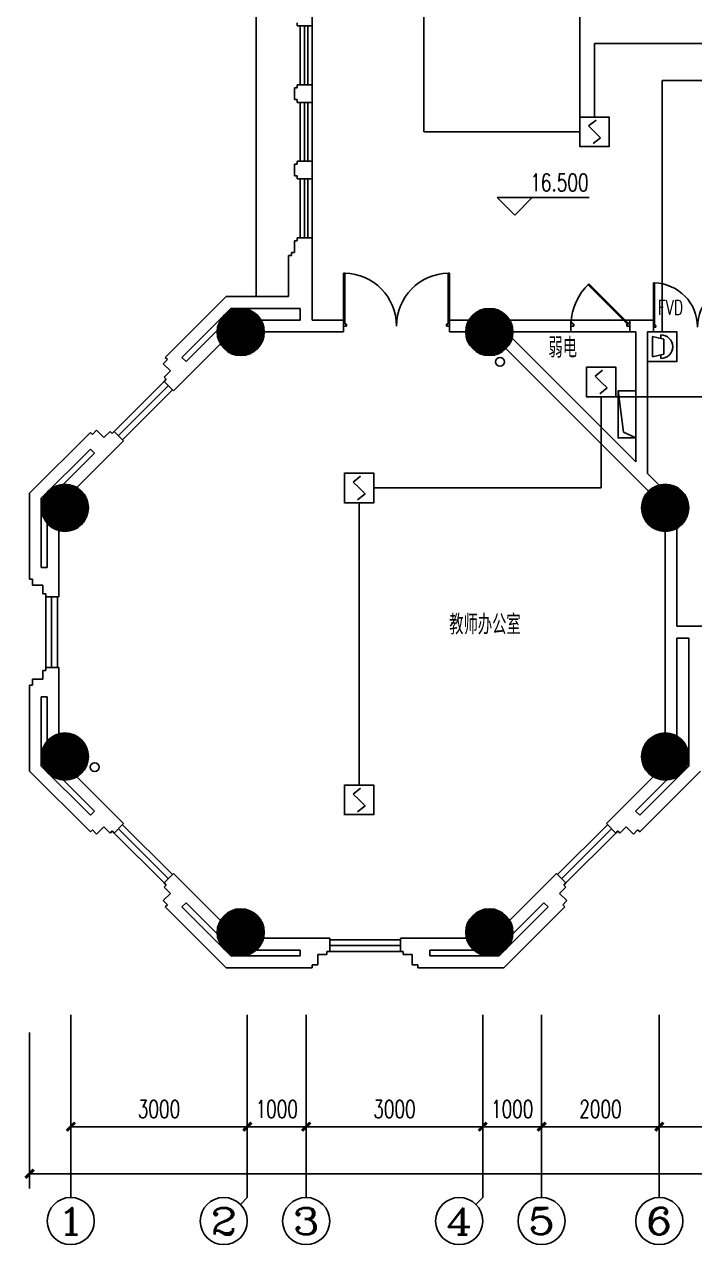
# Model space of a CAD drawing. Extents: x 190999 to 918899, y -200814 to 215286.
# Drawn here: x 206024 to 217412, y -53136 to -32408 of the extents above; entities that cross this region are included whole.
import ezdxf
from ezdxf.enums import TextEntityAlignment as Align

# ---------------------------------------------------------------- set-up
doc = ezdxf.new("R2010")
doc.units = 0
doc.header["$LTSCALE"] = 1000
doc.header["$MEASUREMENT"] = 0
doc.layers.get('Defpoints').update_dxf_attribs({"color": 1})
for name, color, linetype in [('00-EQUIP', 3, 'Continuous'), ('00-WIRE-4', 6, 'Continuous'), ('A-墙线', 2, 'Continuous'), ('A-外包装修', 250, 'Continuous'), ('A-外窗', 145, 'Continuous'), ('A-门', 167, 'Continuous'), ('AXIS', 3, 'Continuous'), ('AXIS_TEXT', 7, 'Continuous'), ('COLUMN', 2, 'Continuous'), ('DIM_ELEV', 3, 'Continuous'), ('PUB_HATCH', 250, 'Continuous'), ('PUB_TEXT', 7, 'Continuous'), ('WALL', 2, 'Continuous'), ('房间名称', 7, 'Continuous'), ('暖通-风-说明', 3, 'Continuous'), ('电井开洞', 97, 'Continuous'), ('雨水管', 151, 'Continuous')]:
    doc.layers.add(name, color=color, linetype=linetype)
doc.styles.add('_TCH_AXIS', font='COMPLEX', dxfattribs={"bigfont": 'GBCBIG'})
doc.styles.add('_TCH_DIM', font='SIMPLEX', dxfattribs={"bigfont": 'GBCBIG'})
doc.styles.add('COMPLEX', font='COMPLEX')
doc.styles.add('DIM_FONT', font='SIMPLEX', dxfattribs={"width": 0.7, "bigfont": 'GBCBIG'})
doc.styles.add('HZ-ZGBZ', font='romanc.shx', dxfattribs={"width": 0.65})
doc.styles.get("Standard").update_dxf_attribs({"font": 'simhei.ttf'})
doc.styles.add('XXK', font='romans.shx', dxfattribs={"width": 0.75, "bigfont": 'hzf.shx'})
doc.linetypes.add('BIG-DLINE', pattern='A,1,-0.15,["D",XXK,S=0.2,R=0,X=-0.1,Y=-0.09],-0.2', length=1.35)
doc.dimstyles.new('DIMN', dxfattribs={"dimtxt": 300, "dimasz": 100, "dimexe": 250, "dimexo": 300, "dimgap": 150, "dimtad": 1, "dimdec": 0, "dimzin": 0, "dimdsep": 46, "dimtxsty": 'DIM_FONT', "dimblk": 'ARCHTICK', "dimcen": 0.09, "dimclrt": 7, "dimazin": 2, "dimtfac": 1, "dimtdec": 0, "dimtix": 1, "dimtmove": 2, "dimatfit": 3, "dimfxl": 0, "dimtolj": 1, "dimtzin": 0, "dimarcsym": 0})

# ---------------------------------------------------------------- blocks, each defined once
blk = doc.blocks.new('m1800')
at = {"layer": 'A-墙线'}
for p, q in [((-900, -100), (-900, 100)), ((900, -100), (900, 100))]:
    blk.add_line(p, q, dxfattribs=at)
at = {"layer": 'A-门'}
for p, q in [((-900, 900), (-900, 0)), ((-900, 900), (-880, 900)), ((-880, 900), (-880, 50)), ((880, 900), (880, 50)), ((900, 900), (880, 900)), ((900, 900), (900, 0)), ((-900, 50), (-870, 50)), ((-900, 0), (-850, 0)), ((-870, 50), (-870, 30)), ((-870, 30), (-850, 30)), ((-850, 30), (-850, 0)), ((850, 30), (850, 0)), ((870, 30), (850, 30)), ((900, 0), (850, 0)), ((870, 50), (870, 30)), ((900, 50), (870, 50))]:
    blk.add_line(p, q, dxfattribs=at)
for centre, start, end in [((-900, 0), 0, 88.7267), ((900, 0), 91.2733, 180)]:
    blk.add_arc(centre, 900, start, end, dxfattribs=at)
blk = doc.blocks.new('bfm01')
at = {"layer": 'A-墙线'}
for p, q in [((-200, 0), (0, 0)), ((-200, -1000), (0, -1000))]:
    blk.add_line(p, q, dxfattribs=at)
at = {"layer": 'A-门'}
for p, q in [((-200, -1000), (-200, 0)), ((-100, 0), (-100, -50)), ((-70, -50), (-100, -50)), ((-50, -30), (-70, -30)), ((-70, -30), (-70, -50)), ((-64, -44), (-50, -30)), ((-64, -44), (603, -711)), ((-50, 0), (-50, -30)), ((-50, -30), (617, -697)), ((0, 0), (0, -1000)), ((-70, -950), (-100, -950)), ((-100, -1000), (-100, -950)), ((-50, -1000), (-100, -1000)), ((-70, -970), (-70, -950)), ((-50, -970), (-70, -970)), ((-50, -1000), (-50, -970))]:
    blk.add_line(p, q, dxfattribs=at)
blk.add_arc((-100, 0), 1000, 272.866, 315.8103, dxfattribs=at)
blk = doc.blocks.new('_ArchTick')
at = {"const_width": 0.5}
blk.add_lwpolyline([(-0.7, -0.7), (0.7, 0.7)], dxfattribs=at)
blk = doc.blocks.new('*D1334')
at = {"layer": 'AXIS', "color": 0, "lineweight": -2}
for p, q in [((206812, -49533), (206812, -51383)), ((209811, -49533), (209811, -51383)), ((206812, -51133), (209811, -51133))]:
    blk.add_line(p, q, dxfattribs=at)
at = {"layer": 'Defpoints', "color": 0}
for p in [(206812, -49233), (209811, -49233), (209811, -51133)]:
    blk.add_point(p, dxfattribs=at)
at = {"layer": 'AXIS', "color": 0, "lineweight": -2, "xscale": 100, "yscale": 100, "zscale": 100, "rotation": 180}
blk.add_blockref('_ArchTick', (206812, -51133), dxfattribs=at)
at = {"layer": 'AXIS', "color": 0, "lineweight": -2, "xscale": 100, "yscale": 100, "zscale": 100}
blk.add_blockref('_ArchTick', (209811, -51133), dxfattribs=at)
at = {"layer": 'AXIS', "color": 7, "insert": (208311, -50833), "char_height": 300, "attachment_point": 5, "style": 'DIM_FONT'}
blk.add_mtext('\\A1;3000', dxfattribs=at)
blk = doc.blocks.new('*D1335')
at = {"layer": 'AXIS', "color": 0, "lineweight": -2}
for p, q in [((209811, -49533), (209811, -51383)), ((210812, -49533), (210812, -51383)), ((209811, -51133), (210812, -51133))]:
    blk.add_line(p, q, dxfattribs=at)
at = {"layer": 'Defpoints', "color": 0}
for p in [(209811, -49233), (210812, -49233), (210812, -51133)]:
    blk.add_point(p, dxfattribs=at)
at = {"layer": 'AXIS', "color": 0, "lineweight": -2, "xscale": 100, "yscale": 100, "zscale": 100, "rotation": 180}
blk.add_blockref('_ArchTick', (209811, -51133), dxfattribs=at)
at = {"layer": 'AXIS', "color": 0, "lineweight": -2, "xscale": 100, "yscale": 100, "zscale": 100}
blk.add_blockref('_ArchTick', (210812, -51133), dxfattribs=at)
at = {"layer": 'AXIS', "color": 7, "insert": (210311, -50833), "char_height": 300, "attachment_point": 5, "style": 'DIM_FONT'}
blk.add_mtext('\\A1;1000', dxfattribs=at)
blk = doc.blocks.new('*D1336')
at = {"layer": 'AXIS', "color": 0, "lineweight": -2}
for p, q in [((210812, -49533), (210812, -51383)), ((213812, -49533), (213812, -51383)), ((210812, -51133), (213812, -51133))]:
    blk.add_line(p, q, dxfattribs=at)
at = {"layer": 'Defpoints', "color": 0}
for p in [(210812, -49233), (213812, -49233), (213812, -51133)]:
    blk.add_point(p, dxfattribs=at)
at = {"layer": 'AXIS', "color": 0, "lineweight": -2, "xscale": 100, "yscale": 100, "zscale": 100, "rotation": 180}
blk.add_blockref('_ArchTick', (210812, -51133), dxfattribs=at)
at = {"layer": 'AXIS', "color": 0, "lineweight": -2, "xscale": 100, "yscale": 100, "zscale": 100}
blk.add_blockref('_ArchTick', (213812, -51133), dxfattribs=at)
at = {"layer": 'AXIS', "color": 7, "insert": (212312, -50833), "char_height": 300, "attachment_point": 5, "style": 'DIM_FONT'}
blk.add_mtext('\\A1;3000', dxfattribs=at)
blk = doc.blocks.new('*D1337')
at = {"layer": 'AXIS', "color": 0, "lineweight": -2}
for p, q in [((213812, -49533), (213812, -51383)), ((214812, -49533), (214812, -51383)), ((213812, -51133), (213712, -51133)), ((213812, -51133), (214812, -51133)), ((214812, -51133), (214912, -51133))]:
    blk.add_line(p, q, dxfattribs=at)
at = {"layer": 'Defpoints', "color": 0}
for p in [(213812, -49233), (214812, -49233), (214812, -51133)]:
    blk.add_point(p, dxfattribs=at)
at = {"layer": 'AXIS', "color": 0, "lineweight": -2, "xscale": 100, "yscale": 100, "zscale": 100}
blk.add_blockref('_ArchTick', (213812, -51133), dxfattribs=at)
at = {"layer": 'AXIS', "color": 0, "lineweight": -2, "xscale": 100, "yscale": 100, "zscale": 100, "rotation": 180}
blk.add_blockref('_ArchTick', (214812, -51133), dxfattribs=at)
at = {"layer": 'AXIS', "color": 7, "insert": (214312, -50833), "char_height": 300, "attachment_point": 5, "style": 'DIM_FONT'}
blk.add_mtext('\\A1;1000', dxfattribs=at)
blk = doc.blocks.new('*D1338')
at = {"layer": 'AXIS', "color": 0, "lineweight": -2}
for p, q in [((214812, -49533), (214812, -51383)), ((216812, -49533), (216812, -51383)), ((214812, -51133), (216812, -51133))]:
    blk.add_line(p, q, dxfattribs=at)
at = {"layer": 'Defpoints', "color": 0}
for p in [(214812, -49233), (216812, -49233), (216812, -51133)]:
    blk.add_point(p, dxfattribs=at)
at = {"layer": 'AXIS', "color": 0, "lineweight": -2, "xscale": 100, "yscale": 100, "zscale": 100, "rotation": 180}
blk.add_blockref('_ArchTick', (214812, -51133), dxfattribs=at)
at = {"layer": 'AXIS', "color": 0, "lineweight": -2, "xscale": 100, "yscale": 100, "zscale": 100}
blk.add_blockref('_ArchTick', (216812, -51133), dxfattribs=at)
at = {"layer": 'AXIS', "color": 7, "insert": (215812, -50833), "char_height": 300, "attachment_point": 5, "style": 'DIM_FONT'}
blk.add_mtext('\\A1;2000', dxfattribs=at)
blk = doc.blocks.new('*D1339')
at = {"layer": 'AXIS', "color": 0, "lineweight": -2}
for p, q in [((216812, -49533), (216812, -51383)), ((220812, -49533), (220812, -51383)), ((216812, -51133), (220812, -51133))]:
    blk.add_line(p, q, dxfattribs=at)
at = {"layer": 'Defpoints', "color": 0}
for p in [(216812, -49233), (220812, -49233), (220812, -51133)]:
    blk.add_point(p, dxfattribs=at)
at = {"layer": 'AXIS', "color": 0, "lineweight": -2, "xscale": 100, "yscale": 100, "zscale": 100, "rotation": 180}
blk.add_blockref('_ArchTick', (216812, -51133), dxfattribs=at)
at = {"layer": 'AXIS', "color": 0, "lineweight": -2, "xscale": 100, "yscale": 100, "zscale": 100}
blk.add_blockref('_ArchTick', (220812, -51133), dxfattribs=at)
at = {"layer": 'AXIS', "color": 7, "insert": (218812, -50833), "char_height": 300, "attachment_point": 5, "style": 'DIM_FONT'}
blk.add_mtext('\\A1;4000', dxfattribs=at)
blk = doc.blocks.new('*D1349')
at = {"layer": 'AXIS', "color": 0, "lineweight": -2}
for p, q in [((206112, -49533), (206112, -52183)), ((283362, -49533), (283362, -52183)), ((206112, -51933), (283362, -51933))]:
    blk.add_line(p, q, dxfattribs=at)
at = {"layer": 'Defpoints', "color": 0}
for p in [(206112, -49233), (283362, -49233), (283362, -51933)]:
    blk.add_point(p, dxfattribs=at)
at = {"layer": 'AXIS', "color": 0, "lineweight": -2, "xscale": 100, "yscale": 100, "zscale": 100, "rotation": 180}
blk.add_blockref('_ArchTick', (206112, -51933), dxfattribs=at)
at = {"layer": 'AXIS', "color": 0, "lineweight": -2, "xscale": 100, "yscale": 100, "zscale": 100}
blk.add_blockref('_ArchTick', (283362, -51933), dxfattribs=at)
at = {"layer": 'AXIS', "color": 7, "insert": (244737, -51633), "char_height": 300, "attachment_point": 5, "style": 'DIM_FONT'}
blk.add_mtext('\\A1;77250', dxfattribs=at)
blk = doc.blocks.new('_YZH')
blk.add_circle((0, 0), 0.5)
at = {"layer": 'PUB_HATCH', "const_width": 0.5}
blk.add_lwpolyline([(-0.25, 0, 1), (0.25, 0, 1)], format="xyb", close=True, dxfattribs=at)
blk = doc.blocks.new('_AXISO')
blk.add_circle((0, 0), 0.5)
at = {"layer": 'AXIS_TEXT', "style": 'COMPLEX', "width": 1.041667}
blk.add_attdef('A', text='', height=0.56, dxfattribs=at).set_placement((-0.25, -0.28), (0.25, -0.28), align=Align.FIT)
blk = doc.blocks.new('_LINKPT1')
at = {"color": 0}
blk.add_line((0, 0), (0, 0), dxfattribs=at)
blk = doc.blocks.new('3S1KCGW2')
for p, q in [((0.5, 0.5), (-0.5, 0.5)), ((-0.5, 0.5), (-0.5, -0.5)), ((0.5, -0.5), (0.5, 0.5)), ((-0.2, 0.2), (0.05, 0.4)), ((0, 0), (-0.2, 0.2)), ((0, 0), (0.2, -0.2)), ((0.2, -0.2), (-0.05, -0.4)), ((-0.5, -0.5), (0.5, -0.5))]:
    blk.add_line(p, q)
at = {"const_width": 0.04, "flags": 128}
blk.add_lwpolyline([(-0.5, -0.5), (-0.5, 0.5), (0.5, 0.5), (0.5, -0.5)], close=True, dxfattribs=at)
at = {"xscale": 0.002, "yscale": 0.002, "zscale": 0.002}
for p in [(0, 0.5), (-0.5, 0), (0.5, 0), (0, -0.5)]:
    blk.add_blockref('_LINKPT1', p, dxfattribs=at)
at = {"flags": 9}
blk.add_attdef('A', (0, 0), '', height=0.00002, dxfattribs=at)
blk = doc.blocks.new('411UXEXY')
for p, q in [((0.5, 0.5), (-0.5, 0.5)), ((-0.5, 0.5), (-0.5, -0.5)), ((0.5, -0.5), (0.5, 0.5)), ((-0.25, 0.056), (-0.35, -0.333)), ((0.25, 0.056), (-0.25, 0.056)), ((0.35, -0.333), (0.25, 0.056)), ((-0.4, -0.044), (-0.276, -0.044)), ((-0.35, -0.333), (0.35, -0.333)), ((0.4, -0.044), (0.276, -0.044)), ((-0.5, -0.5), (0.5, -0.5))]:
    blk.add_line(p, q)
at = {"const_width": 0.04, "flags": 128}
blk.add_lwpolyline([(0.5, -0.5), (0.5, 0.5), (-0.5, 0.5), (-0.5, -0.5)], close=True, dxfattribs=at)
blk.add_arc((0, -0.044), 0.4, 0, 180)
at = {"xscale": 0.002, "yscale": 0.002, "zscale": 0.002}
for p in [(0, 0.5), (-0.5, 0), (0.5, 0), (0, -0.5)]:
    blk.add_blockref('_LINKPT1', p, dxfattribs=at)
at = {"flags": 9}
blk.add_attdef('A', (0, 0), '', height=0.00002, dxfattribs=at)

msp = doc.modelspace()

# ---------------------------------------------------------------- linework, layer by layer
at = {"layer": '00-WIRE-4'}
for p, q in [((215461.6, -33982.6), (215461.6, -29937.6)), ((212811.6, -34232.6), (212811.6, -30082.6)), ((215711.6, -32732.6), (219146.6, -32732.6)), ((215711.6, -32732.6), (215711.6, -33982.6)), ((212811.6, -34232.6), (215461.6, -34232.6)), ((215823.9, -40282.6), (215823.9, -38733)), ((218411.6, -38733), (216073.9, -38733)), ((215823.9, -40282.6), (211961.6, -40282.6)), ((211711.6, -40532.6), (211711.6, -45332.6))]:
    msp.add_line(p, q, dxfattribs=at)
at = {"layer": '00-WIRE-4', "linetype": 'BIG-DLINE'}
for q in [(219146.6, -33361.2), (216861.6, -37632.6)]:
    msp.add_line((216861.6, -33361.2), q, dxfattribs=at)
at = {"layer": 'A-墙线'}
for p, q in [((210911.6, -32432.6), (210911.6, -31032.6)), ((210661.6, -32382.6), (210661.6, -32432.6)), ((210661.6, -32432.6), (210911.6, -32432.6)), ((210611.6, -33482.6), (210611.6, -33682.6)), ((210611.6, -33482.6), (210661.6, -33482.6)), ((210661.6, -33482.6), (210661.6, -33432.6)), ((210661.6, -33432.6), (210911.6, -33432.6)), ((210911.6, -33432.6), (210911.6, -33732.6)), ((210611.6, -33682.6), (210661.6, -33682.6)), ((210661.6, -33682.6), (210661.6, -33732.6)), ((210661.6, -33732.6), (210911.6, -33732.6)), ((210611.6, -34782.6), (210611.6, -34982.6)), ((210611.6, -34782.6), (210661.6, -34782.6)), ((210661.6, -34782.6), (210661.6, -34732.6)), ((210661.6, -34732.6), (210911.6, -34732.6)), ((210911.6, -34732.6), (210911.6, -35032.6)), ((210611.6, -34982.6), (210661.6, -34982.6)), ((210661.6, -34982.6), (210661.6, -35032.6)), ((210661.6, -35032.6), (210911.6, -35032.6)), ((210661.6, -36082.6), (210661.6, -36032.6)), ((210661.6, -36032.6), (210911.6, -36032.6)), ((210911.6, -37432.6), (210911.6, -36032.6)), ((210611.6, -36082.6), (210661.6, -36082.6)), ((210611.6, -36282.6), (210611.6, -36082.6)), ((210511.6, -37032.6), (210511.6, -36332.6)), ((210511.6, -36332.6), (210561.6, -36332.6)), ((210561.6, -36282.6), (210611.6, -36282.6)), ((210561.6, -36332.6), (210561.6, -36282.6)), ((209450.8, -37032.6), (208417.7, -38065.7)), ((209450.8, -37032.6), (210511.6, -37032.6)), ((209533.7, -37232.6), (208700.6, -38065.7)), ((209533.7, -37232.6), (210711.6, -37232.6)), ((210711.6, -37432.6), (210711.6, -37232.6)), ((210711.6, -37432.6), (210045.8, -37432.6)), ((210911.6, -37432.6), (211447.2, -37432.6)), ((211447.2, -37632.6), (211447.2, -37432.6)), ((213247.2, -37432.6), (213577.8, -37432.6)), ((214270.6, -37432.6), (215311.6, -37432.6)), ((215311.6, -37632.6), (215311.6, -37432.6)), ((216311.6, -37432.6), (216711.6, -37432.6)), ((216311.6, -37632.6), (216311.6, -37432.6)), ((216711.6, -37632.6), (216711.6, -37432.6)), ((209300.1, -37607.6), (208771.3, -38136.4)), ((211447.2, -37632.6), (210099.1, -37632.6)), ((213247.2, -37632.6), (213524.2, -37632.6)), ((214324.2, -37632.6), (215311.6, -37632.6)), ((216311.6, -37632.6), (216411.6, -37632.6)), ((216411.6, -39837.3), (216411.6, -37632.6)), ((216611.6, -40037.3), (216611.6, -37632.6)), ((216611.6, -37632.6), (216711.6, -37632.6)), ((209354.8, -37835.8), (208559.2, -38631.4)), ((214207, -37915.5), (216629.4, -40337.9)), ((214310.6, -37736.2), (216411.6, -39837.3)), ((208453.1, -38101.1), (208382.4, -38171.8)), ((208417.7, -38065.7), (208453.1, -38101.1)), ((208700.6, -38065.7), (208771.3, -38136.4)), ((208382.4, -38171.8), (208506.1, -38295.5)), ((208506.1, -38295.5), (208400.1, -38401.6)), ((208400.1, -38401.6), (208435.4, -38437)), ((208435.4, -38437), (208400.1, -38472.3)), ((208400.1, -38472.3), (208559.2, -38631.4)), ((206111.8, -40371.6), (207144.9, -39338.5)), ((207144.9, -39338.5), (207180.3, -39373.9)), ((207180.3, -39373.9), (207251, -39303.2)), ((207251, -39303.2), (207374.8, -39426.9)), ((207374.8, -39426.9), (207480.8, -39320.8)), ((207480.8, -39320.8), (207516.2, -39356.2)), ((207516.2, -39356.2), (207551.5, -39320.8)), ((207551.5, -39320.8), (207710.6, -39479.9)), ((206915, -40275.6), (207710.6, -39479.9)), ((206311.8, -40454.4), (207144.9, -39621.4)), ((206686.8, -40220.9), (207215.7, -39692.1)), ((207144.9, -39621.4), (207215.7, -39692.1)), ((216611.6, -40037.3), (216811.6, -40237.3)), ((206111.8, -40371.6), (206111.8, -41832.6)), ((206311.8, -40454.4), (206311.8, -41632.6)), ((206411.8, -40884.7), (206411.8, -41632.6)), ((206611.8, -41007.4), (206611.8, -42132.6)), ((216911.8, -44445.1), (216911.8, -41020.1)), ((217111.8, -42632.6), (217111.8, -40966.5)), ((206311.8, -41632.6), (206411.8, -41632.6)), ((206111.8, -41832.6), (206161.8, -41832.6)), ((206161.8, -41832.6), (206161.8, -41932.6)), ((206161.8, -41932.6), (206336.8, -41932.6)), ((206336.8, -41932.6), (206336.8, -42082.6)), ((206336.8, -42082.6), (206386.8, -42082.6)), ((206386.8, -42082.6), (206386.8, -42132.6)), ((206386.8, -42132.6), (206611.8, -42132.6)), ((217111.8, -42832.6), (217311.8, -42832.6)), ((217111.8, -44498.7), (217111.8, -42832.6)), ((217311.8, -45010.8), (217311.8, -42832.6)), ((206336.8, -43532.6), (206336.8, -43382.6)), ((206336.8, -43382.6), (206386.8, -43382.6)), ((206386.8, -43382.6), (206386.8, -43332.6)), ((206386.8, -43332.6), (206611.8, -43332.6)), ((206611.8, -44457.8), (206611.8, -43332.6)), ((206111.8, -45093.6), (206111.8, -43632.6)), ((206111.8, -43632.6), (206161.8, -43632.6)), ((206161.8, -43632.6), (206161.8, -43532.6)), ((206161.8, -43532.6), (206336.8, -43532.6)), ((206311.8, -45010.8), (206311.8, -43832.6)), ((206311.8, -43832.6), (206411.8, -43832.6)), ((206411.8, -44580.5), (206411.8, -43832.6)), ((206111.8, -45093.6), (207144.9, -46126.7)), ((206311.8, -45010.8), (207144.9, -45843.9)), ((217311.8, -45010.8), (216478.8, -45843.9)), ((217511.8, -45093.6), (216478.8, -46126.7)), ((206686.8, -45244.3), (207215.7, -45773.2)), ((206915, -45189.7), (207710.6, -45985.3)), ((216708.7, -45189.7), (215913.1, -45985.3)), ((216936.9, -45244.3), (216408, -45773.2)), ((207144.9, -45843.9), (207215.7, -45773.2)), ((216478.8, -45843.9), (216408, -45773.2)), ((207551.5, -46144.4), (207710.6, -45985.3)), ((216072.2, -46144.4), (215913.1, -45985.3)), ((207144.9, -46126.7), (207180.3, -46091.4)), ((207180.3, -46091.4), (207251, -46162.1)), ((207251, -46162.1), (207374.8, -46038.3)), ((207374.8, -46038.3), (207480.8, -46144.4)), ((207480.8, -46144.4), (207516.2, -46109.1)), ((207516.2, -46109.1), (207551.5, -46144.4)), ((216107.5, -46109.1), (216072.2, -46144.4)), ((216142.9, -46144.4), (216107.5, -46109.1)), ((216248.9, -46038.3), (216142.9, -46144.4)), ((216372.7, -46162.1), (216248.9, -46038.3)), ((216443.4, -46091.4), (216372.7, -46162.1)), ((216478.8, -46126.7), (216443.4, -46091.4)), ((208400.1, -46992.9), (208559.2, -46833.8)), ((209354.8, -47629.5), (208559.2, -46833.8)), ((214268.9, -47629.5), (215064.5, -46833.8)), ((215223.6, -46992.9), (215064.5, -46833.8)), ((208435.4, -47028.3), (208400.1, -46992.9)), ((208400.1, -47063.7), (208435.4, -47028.3)), ((215188.3, -47028.3), (215223.6, -46992.9)), ((215223.6, -47063.7), (215188.3, -47028.3)), ((208382.4, -47293.5), (208506.1, -47169.7)), ((208506.1, -47169.7), (208400.1, -47063.7)), ((215117.6, -47169.7), (215223.6, -47063.7)), ((215241.3, -47293.5), (215117.6, -47169.7)), ((208453.1, -47364.2), (208382.4, -47293.5)), ((208417.7, -47399.5), (208453.1, -47364.2)), ((209450.8, -48432.6), (208417.7, -47399.5)), ((208700.6, -47399.5), (208771.3, -47328.8)), ((209533.7, -48232.6), (208700.6, -47399.5)), ((209300.1, -47857.7), (208771.3, -47328.8)), ((214090, -48232.6), (214923.1, -47399.5)), ((214172.9, -48432.6), (215206, -47399.5)), ((214323.6, -47857.7), (214852.4, -47328.8)), ((214923.1, -47399.5), (214852.4, -47328.8)), ((215170.6, -47364.2), (215241.3, -47293.5)), ((215206, -47399.5), (215170.6, -47364.2)), ((210086.7, -47932.6), (211211.8, -47932.6)), ((211211.8, -48157.6), (211211.8, -47932.6)), ((213537, -47932.6), (212411.8, -47932.6)), ((212411.8, -48157.6), (212411.8, -47932.6)), ((209533.7, -48232.6), (210711.8, -48232.6)), ((209963.9, -48132.6), (210711.8, -48132.6)), ((210711.8, -48232.6), (210711.8, -48132.6)), ((211011.8, -48382.6), (211011.8, -48207.6)), ((211011.8, -48207.6), (211161.8, -48207.6)), ((211161.8, -48207.6), (211161.8, -48157.6)), ((211161.8, -48157.6), (211211.8, -48157.6)), ((212461.8, -48157.6), (212411.8, -48157.6)), ((212461.8, -48207.6), (212461.8, -48157.6)), ((212611.8, -48207.6), (212461.8, -48207.6)), ((212611.8, -48382.6), (212611.8, -48207.6)), ((213659.8, -48132.6), (212911.8, -48132.6)), ((212911.8, -48232.6), (212911.8, -48132.6)), ((214090, -48232.6), (212911.8, -48232.6)), ((209450.8, -48432.6), (210911.8, -48432.6)), ((210911.8, -48432.6), (210911.8, -48382.6)), ((210911.8, -48382.6), (211011.8, -48382.6)), ((212711.8, -48382.6), (212611.8, -48382.6)), ((212711.8, -48432.6), (212711.8, -48382.6)), ((214172.9, -48432.6), (212711.8, -48432.6))]:
    msp.add_line(p, q, dxfattribs=at)
at = {"layer": 'A-外包装修'}
msp.add_line((209961.6, -37032.6), (209961.6, -21882.6), dxfattribs=at)
at = {"layer": 'A-外窗'}
for p, q in [((210711.6, -32432.6), (210711.6, -33432.6)), ((210781.6, -32432.6), (210781.6, -33432.6)), ((210841.6, -32432.6), (210841.6, -33432.6)), ((210911.6, -32432.6), (210911.6, -33432.6)), ((210711.6, -33732.6), (210711.6, -34732.6)), ((210781.6, -33732.6), (210781.6, -34732.6)), ((210841.6, -33732.6), (210841.6, -34732.6)), ((210911.6, -33732.6), (210911.6, -34732.6)), ((210711.6, -35032.6), (210711.6, -36032.6)), ((210781.6, -35032.6), (210781.6, -36032.6)), ((210841.6, -35032.6), (210841.6, -36032.6)), ((210911.6, -35032.6), (210911.6, -36032.6)), ((207551.5, -39320.8), (208400.1, -38472.3)), ((207622.2, -39391.5), (208470.8, -38543)), ((207693, -39462.3), (208541.5, -38613.7)), ((206386.8, -43332.6), (206386.8, -42132.6)), ((206486.8, -43332.6), (206486.8, -42132.6)), ((206586.8, -43332.6), (206586.8, -42132.6)), ((207693, -46003), (208541.5, -46851.5)), ((215930.7, -46003), (215082.2, -46851.5)), ((207551.5, -46144.4), (208400.1, -46992.9)), ((207622.2, -46073.7), (208470.8, -46922.2)), ((216001.5, -46073.7), (215152.9, -46922.2)), ((216072.2, -46144.4), (215223.6, -46992.9)), ((212411.8, -47957.6), (211211.8, -47957.6)), ((212411.8, -48057.6), (211211.8, -48057.6)), ((212411.8, -48157.6), (211211.8, -48157.6))]:
    msp.add_line(p, q, dxfattribs=at)
at = {"layer": 'AXIS'}
for p, q in [((206811.6, -49232.6), (206811.6, -52336.3)), ((209811.2, -49232.6), (209811.2, -52336.3)), ((210811.6, -49232.6), (210811.6, -52336.3)), ((213812.1, -49232.6), (213812.1, -52336.3)), ((214811.6, -49232.6), (214811.6, -52336.3)), ((216811.6, -49232.6), (216811.6, -52336.3)), ((209694, -52453.5), (209811.2, -52336.3)), ((213694.9, -52453.5), (213812.1, -52336.3))]:
    msp.add_line(p, q, dxfattribs=at)
at = {"layer": 'DIM_ELEV'}
for p, q in [((214354.5, -35648), (214054.5, -35348)), ((214054.5, -35348), (215619.5, -35348)), ((214354.5, -35648), (214654.5, -35348))]:
    msp.add_line(p, q, dxfattribs=at)
at = {"layer": 'WALL'}
msp.add_line((217111.8, -42632.6), (218111.6, -42632.6), dxfattribs=at)
at = {"layer": '电井开洞', "color": 4}
msp.add_lwpolyline([(216411.6, -39432.6), (216111.6, -39432.6), (216111.6, -38632.6), (216411.6, -38632.6)], close=True, dxfattribs=at)
at = {"layer": '电井开洞'}
msp.add_lwpolyline([(216411.6, -39432.6), (216206.3, -39334.1), (216111.6, -38632.6)], dxfattribs=at)
at = {"layer": '雨水管'}
for centre in [(214104.6, -38139.7), (207218.9, -45025.4)]:
    msp.add_circle(centre, 75, dxfattribs=at)

# ---------------------------------------------------------------- block references
at = {"layer": '00-EQUIP', "yscale": 500, "zscale": 500}
for name, p, xscale, rotation in [('3S1KCGW2', (215711.6, -34232.6), 500, 180), ('411UXEXY', (216861.6, -37882.6), -500, 270), ('3S1KCGW2', (215823.9, -38483), 500, 180), ('3S1KCGW2', (211711.6, -40282.6), 500, 180), ('3S1KCGW2', (211711.6, -45582.6), 500, 180)]:
    msp.add_blockref(name, p, dxfattribs=dict(at, xscale=xscale, rotation=rotation))
at = {"layer": 'A-门'}
msp.add_blockref('m1800', (212347.2, -37532.6), dxfattribs=at)
msp.add_blockref('m1800', (212347.2, -37532.6), dxfattribs=at)
at = {"layer": 'A-门', "xscale": -1, "rotation": 270}
msp.add_blockref('bfm01', (216311.6, -37432.6), dxfattribs=at)
at = {"layer": 'A-门', "xscale": 0.8333333332557231, "yscale": 0.8333333330228925, "zscale": 0.8333333333333334}
msp.add_blockref('m1800', (217461.6, -37549.3), dxfattribs=at)
at = {"layer": 'AXIS'}
ref = msp.add_blockref('_AXISO', (206811.6, -52736.3), dxfattribs=dict(at, xscale=800, yscale=800, zscale=800))
ref.add_attrib('A', '1', dxfattribs={"layer": 'AXIS_TEXT', "height": 452.5, "style": '_TCH_AXIS', "width": 2.333333}).set_placement((206585.4, -52962.6), (207037.9, -52962.6), align=Align.FIT)
ref = msp.add_blockref('_AXISO', (209411.2, -52736.3), dxfattribs=dict(at, xscale=800, yscale=800, zscale=800))
ref.add_attrib('A', '2', dxfattribs={"layer": 'AXIS_TEXT', "height": 452.5, "style": '_TCH_AXIS', "width": 1.5}).set_placement((209184.9, -52962.6), (209637.5, -52962.6), align=Align.FIT)
ref = msp.add_blockref('_AXISO', (210811.6, -52736.3), dxfattribs=dict(at, xscale=800, yscale=800, zscale=800))
ref.add_attrib('A', '3', dxfattribs={"layer": 'AXIS_TEXT', "height": 452.5, "style": '_TCH_AXIS', "width": 1.5}).set_placement((210585.3, -52962.6), (211037.9, -52962.6), align=Align.FIT)
ref = msp.add_blockref('_AXISO', (213412.1, -52736.3), dxfattribs=dict(at, xscale=800, yscale=800, zscale=800))
ref.add_attrib('A', '4', dxfattribs={"layer": 'AXIS_TEXT', "height": 452.5, "style": '_TCH_AXIS', "width": 1.3125}).set_placement((213185.8, -52962.6), (213638.3, -52962.6), align=Align.FIT)
ref = msp.add_blockref('_AXISO', (214811.6, -52736.3), dxfattribs=dict(at, xscale=800, yscale=800, zscale=800))
ref.add_attrib('A', '5', dxfattribs={"layer": 'AXIS_TEXT', "height": 452.5, "style": '_TCH_AXIS', "width": 1.5}).set_placement((214585.3, -52962.6), (215037.9, -52962.6), align=Align.FIT)
ref = msp.add_blockref('_AXISO', (216811.6, -52736.3), dxfattribs=dict(at, xscale=800, yscale=800, zscale=800))
ref.add_attrib('A', '6', dxfattribs={"layer": 'AXIS_TEXT', "height": 452.5, "style": '_TCH_AXIS', "width": 1.5}).set_placement((216585.4, -52962.6), (217037.9, -52962.6), align=Align.FIT)
at = {"layer": 'COLUMN', "xscale": 800, "yscale": 800, "zscale": 800}
for p in [(209699.4, -37632.6), (213924.3, -37632.6), (206711.8, -40620.1), (216911.8, -40620.1), (206711.8, -44845.1), (216911.8, -44845.1), (209699.4, -47832.6), (213924.3, -47832.6)]:
    msp.add_blockref('_YZH', p, dxfattribs=at)

# ---------------------------------------------------------------- texts
at = {"layer": 'PUB_TEXT', "style": '_TCH_DIM', "width": 0.705882}
msp.add_text('16.500', height=297.5, dxfattribs=at).set_placement((214619.5, -35243.1))
at = {"layer": '房间名称', "style": '_TCH_DIM'}
for s, p in [('弱电', (214928, -38067.8)), ('教师办公室', (213242.6, -42771.5))]:
    msp.add_text(s, height=337.59, dxfattribs=at).set_placement(p)
at = {"layer": '暖通-风-说明', "style": 'HZ-ZGBZ', "width": 0.7}
msp.add_text('FVD', height=250, dxfattribs=at).set_placement((216785.4, -37341.4))

# ---------------------------------------------------------------- dimensions: what is measured, and where the dimension line sits
at = {"layer": 'AXIS'}
for p1, p2, distance, picture, middle in [((206111.8, -49232.6), (283361.6, -49232.6), -2700, '*D1349', (244736.7, -51632.6)), ((206811.6, -49232.6), (209811.2, -49232.6), -1900, '*D1334', (208311.4, -50832.6)), ((209811.2, -49232.6), (210811.6, -49232.6), -1900, '*D1335', (210311.4, -50832.6)), ((210811.6241, -49232.6276), (213812.0708, -49232.6276), -1900, '*D1336', (212311.8474, -50832.6276)), ((213812.0708, -49232.6276), (214811.6241, -49232.6276), -1900, '*D1337', (214311.8474, -50832.6276)), ((214811.6, -49232.6), (216811.6, -49232.6), -1900, '*D1338', (215811.6, -50832.6)), ((216811.6, -49232.6), (220811.6, -49232.6), -1900, '*D1339', (218811.6, -50832.6))]:
    dim = msp.add_aligned_dim(p1=p1, p2=p2, distance=distance, dimstyle='DIMN', dxfattribs=at)
    dim.commit()
    dim.dimension.update_dxf_attribs({"geometry": picture, "text_midpoint": middle})

doc.saveas('drawing.dxf')
